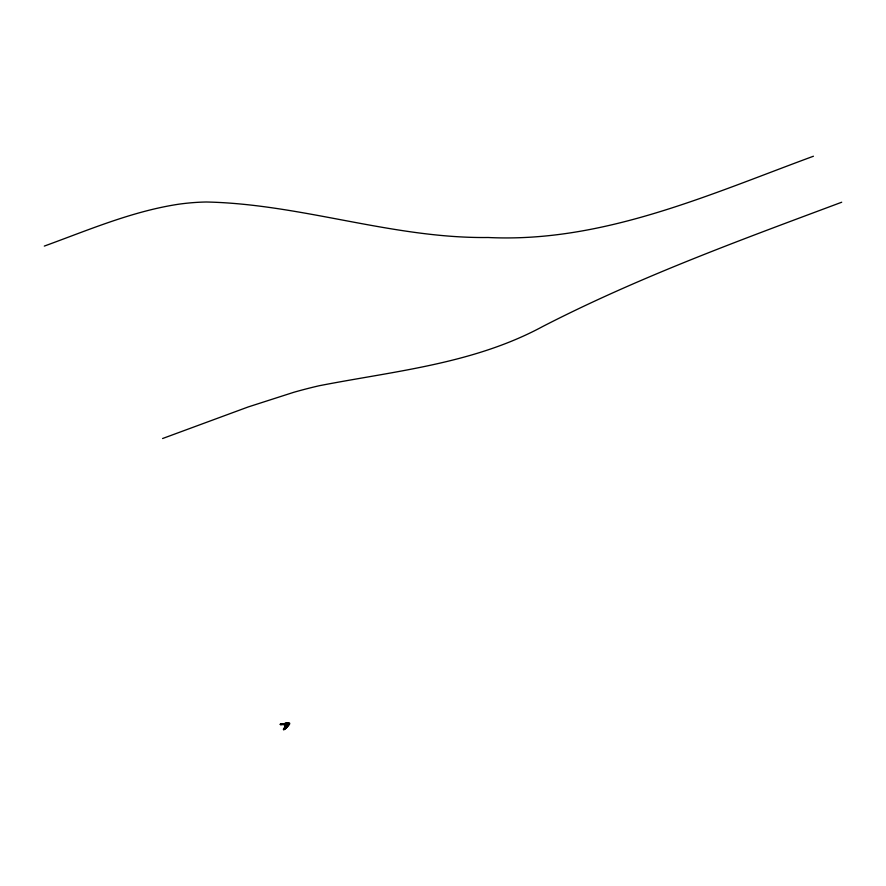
<?xml version="1.0" encoding="UTF-8"?>
<svg xmlns="http://www.w3.org/2000/svg" width="886" height="886" viewBox="0 0 886 886"><rect width="100%" height="100%" fill="white"/><g stroke="black" fill="none" stroke-linecap="round" stroke-linejoin="round"><path stroke-width="1.33" d="M283.398 729.289L285.148 726.609A4.386 2.99 -10.4 0 0 285.093 725.689L284.938 725.313A7.863 5.36 -10.4 0 0 284.672 724.848L282.689 724.56A29.869 20.378 -10.4 0 1 281.194 724.637L280.552 724.648M283.575 729.577C287.429 727.849 290.254 721.193 283.553 723.995M44.3 246.086C88.246 230.116 131.837 211.355 178.363 204.256A239.563 223.604 -50.3 0 1 206.205 201.997C301.262 203.935 392.675 238.666 488.175 237.503C602.402 243.03 708.722 194.721 813.426 156.235M162.581 438.526L248.169 406.962L293.919 392.254A239.563 81.457 -24.6 0 1 319.148 385.753C394.868 370.957 473.722 363.869 542.841 326.436C638.95 276.986 740.63 240.006 841.7 202.229M283.874 724.061L282.7 724.216A38.098 25.982 -10.4 0 1 280.43 724.46M280.253 724.172A36.559 24.93 -10.4 0 0 284.328 723.629C294.551 720.318 287.939 726.93 283.697 729.765C286.854 728.281 292.358 720.949 284.971 723.652A39.194 26.735 -10.4 0 1 281.427 724.15L280.308 724.261A31.774 21.674 -10.4 0 0 282.856 724.095C288.581 721.713 287.219 727.927 283.52 729.477L286.078 725.335A3.743 2.547 -10.4 0 0 285.824 724.593L283.055 724.327A38.707 26.403 -10.4 0 1 280.485 724.549"/></g></svg>
